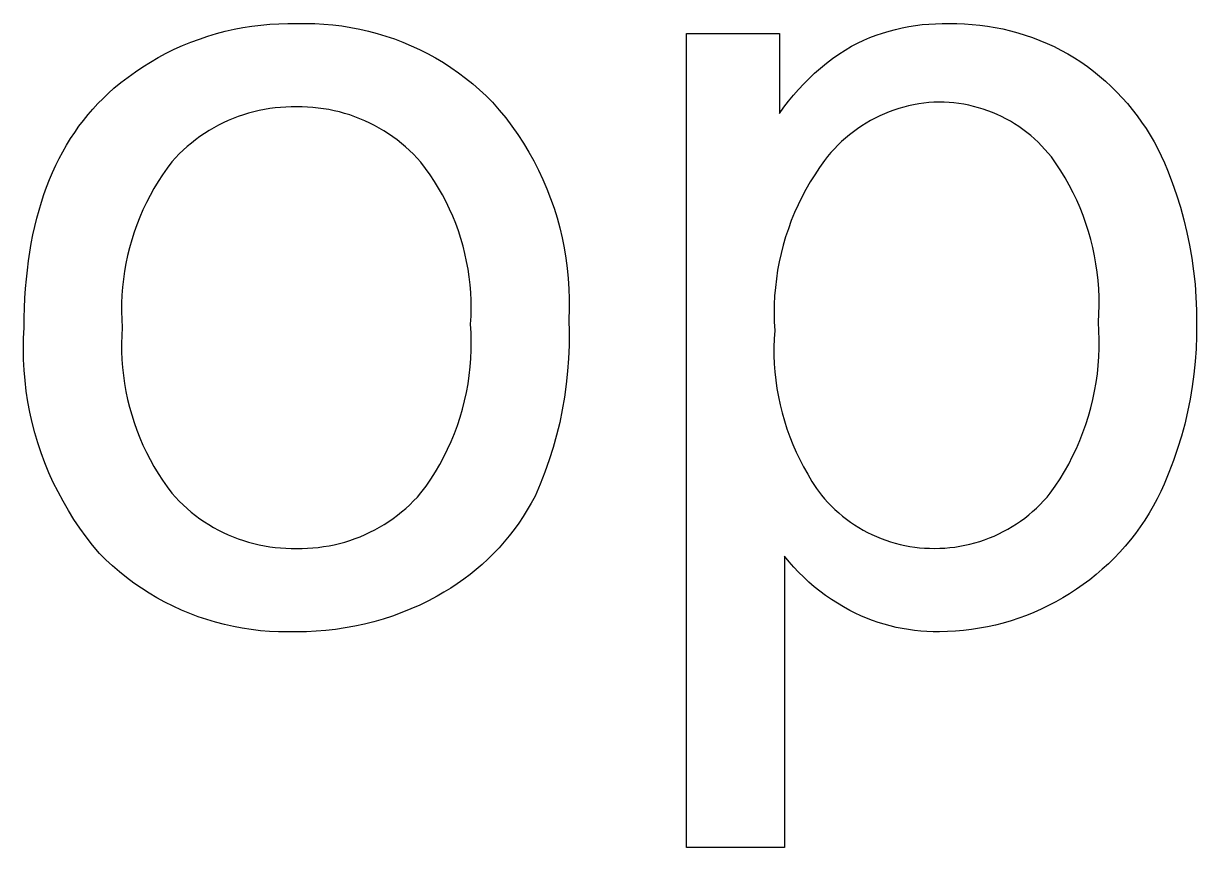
# Model space of a CAD drawing. Header units: millimetres. Extents: x 373 to 3451, y -552 to 1598.
# Drawn here: x 2629.3 to 2660.01, y -422.33 to -400.75 of the extents above; entities that cross this region are included whole.
import ezdxf

# ---------------------------------------------------------------- set-up
doc = ezdxf.new("R2010")
doc.units = ezdxf.units.MM
doc.header["$MEASUREMENT"] = 0
doc.layers.add('Domyślny', color=7, linetype='Continuous', true_color=0x000000)

msp = doc.modelspace()

# ---------------------------------------------------------------- linework, layer by layer
at = {"layer": 'Domyślny'}
for p, q in [((2634.129, -401.086), (2634.356, -401.018)), ((2634.356, -401.018), (2634.584, -400.958)), ((2634.584, -400.958), (2634.814, -400.906)), ((2634.814, -400.906), (2635.046, -400.861)), ((2635.046, -400.861), (2635.279, -400.825)), ((2635.279, -400.825), (2635.513, -400.796)), ((2635.513, -400.796), (2635.748, -400.774)), ((2635.748, -400.774), (2635.983, -400.761)), ((2635.983, -400.761), (2636.219, -400.756)), ((2636.219, -400.756), (2636.455, -400.758)), ((2636.455, -400.758), (2636.692, -400.754)), ((2636.692, -400.754), (2636.929, -400.758)), ((2636.929, -400.758), (2637.166, -400.77)), ((2637.166, -400.77), (2637.402, -400.791)), ((2637.402, -400.791), (2637.637, -400.819)), ((2637.637, -400.819), (2637.871, -400.856)), ((2637.871, -400.856), (2638.104, -400.901)), ((2638.104, -400.901), (2638.335, -400.954)), ((2638.335, -400.954), (2638.564, -401.015)), ((2638.564, -401.015), (2638.791, -401.084)), ((2646.655, -422.329), (2646.655, -401.015)), ((2646.655, -401.015), (2649.095, -401.015)), ((2649.095, -401.015), (2649.095, -403.111)), ((2651.625, -401.062), (2651.792, -401.005)), ((2651.792, -401.005), (2651.961, -400.954)), ((2651.961, -400.954), (2652.131, -400.908)), ((2652.131, -400.908), (2652.303, -400.868)), ((2652.303, -400.868), (2652.476, -400.835)), ((2652.476, -400.835), (2652.65, -400.807)), ((2652.65, -400.807), (2652.825, -400.785)), ((2652.825, -400.785), (2653, -400.769)), ((2653, -400.769), (2653.176, -400.76)), ((2653.176, -400.76), (2653.352, -400.756)), ((2653.352, -400.756), (2653.529, -400.758)), ((2653.529, -400.758), (2653.732, -400.758)), ((2653.732, -400.758), (2653.934, -400.764)), ((2653.934, -400.764), (2654.137, -400.777)), ((2654.137, -400.777), (2654.339, -400.797)), ((2654.339, -400.797), (2654.54, -400.824)), ((2654.54, -400.824), (2654.74, -400.857)), ((2654.74, -400.857), (2654.939, -400.898)), ((2654.939, -400.898), (2655.137, -400.944)), ((2655.137, -400.944), (2655.333, -400.998)), ((2655.333, -400.998), (2655.527, -401.058)), ((2633.251, -401.43), (2633.466, -401.333)), ((2633.466, -401.333), (2633.685, -401.243)), ((2633.685, -401.243), (2633.906, -401.161)), ((2633.906, -401.161), (2634.129, -401.086)), ((2638.791, -401.084), (2639.015, -401.16)), ((2639.015, -401.16), (2639.237, -401.245)), ((2639.237, -401.245), (2639.455, -401.337)), ((2650.981, -401.346), (2651.138, -401.267)), ((2651.138, -401.267), (2651.298, -401.193)), ((2651.298, -401.193), (2651.461, -401.125)), ((2651.461, -401.125), (2651.625, -401.062)), ((2655.527, -401.058), (2655.718, -401.124)), ((2655.718, -401.124), (2655.908, -401.197)), ((2655.908, -401.197), (2656.095, -401.276)), ((2656.095, -401.276), (2656.279, -401.361)), ((2632.831, -401.645), (2633.039, -401.534)), ((2633.039, -401.534), (2633.251, -401.43)), ((2639.455, -401.337), (2639.67, -401.437)), ((2639.67, -401.437), (2639.881, -401.544)), ((2639.881, -401.544), (2640.089, -401.658)), ((2650.478, -401.675), (2650.642, -401.56)), ((2650.642, -401.56), (2650.809, -401.45)), ((2650.809, -401.45), (2650.981, -401.346)), ((2656.279, -401.361), (2656.46, -401.452)), ((2656.46, -401.452), (2656.638, -401.55)), ((2656.638, -401.55), (2656.813, -401.653)), ((2632.231, -402.019), (2632.427, -401.888)), ((2632.427, -401.888), (2632.627, -401.763)), ((2632.627, -401.763), (2632.831, -401.645)), ((2640.089, -401.658), (2640.293, -401.779)), ((2640.293, -401.779), (2640.492, -401.908)), ((2640.492, -401.908), (2640.686, -402.043)), ((2650.012, -402.055), (2650.163, -401.923)), ((2650.163, -401.923), (2650.319, -401.797)), ((2650.319, -401.797), (2650.478, -401.675)), ((2656.813, -401.653), (2656.984, -401.762)), ((2656.984, -401.762), (2657.151, -401.88)), ((2657.151, -401.88), (2657.314, -402.004)), ((2631.852, -402.301), (2632.039, -402.157)), ((2632.039, -402.157), (2632.231, -402.019)), ((2640.686, -402.043), (2640.876, -402.185)), ((2640.876, -402.185), (2641.061, -402.334)), ((2649.725, -402.334), (2649.866, -402.192)), ((2649.866, -402.192), (2650.012, -402.055)), ((2657.314, -402.004), (2657.473, -402.133)), ((2657.473, -402.133), (2657.627, -402.266)), ((2631.526, -402.581), (2631.67, -402.451)), ((2631.67, -402.451), (2631.852, -402.301)), ((2641.061, -402.334), (2641.24, -402.489)), ((2641.24, -402.489), (2641.414, -402.65)), ((2649.457, -402.632), (2649.588, -402.481)), ((2649.588, -402.481), (2649.725, -402.334)), ((2657.627, -402.266), (2657.777, -402.406)), ((2657.777, -402.406), (2657.922, -402.549)), ((2657.922, -402.549), (2658.062, -402.698)), ((2631.12, -402.995), (2631.251, -402.853)), ((2631.251, -402.853), (2631.386, -402.715)), ((2631.386, -402.715), (2631.526, -402.581)), ((2641.414, -402.65), (2641.582, -402.817)), ((2641.582, -402.817), (2641.758, -403.02)), ((2649.21, -402.947), (2649.331, -402.787)), ((2649.331, -402.787), (2649.457, -402.632)), ((2652.736, -402.861), (2652.604, -402.884)), ((2652.869, -402.842), (2652.736, -402.861)), ((2653.002, -402.827), (2652.869, -402.842)), ((2653.136, -402.818), (2653.002, -402.827)), ((2653.27, -402.813), (2653.136, -402.818)), ((2653.4, -402.815), (2653.27, -402.813)), ((2653.53, -402.822), (2653.4, -402.815)), ((2653.66, -402.834), (2653.53, -402.822)), ((2653.789, -402.85), (2653.66, -402.834)), ((2653.918, -402.871), (2653.789, -402.85)), ((2658.062, -402.698), (2658.198, -402.851)), ((2658.198, -402.851), (2658.328, -403.009)), ((2630.872, -403.292), (2630.994, -403.141)), ((2630.994, -403.141), (2631.12, -402.995)), ((2635.059, -403.145), (2634.925, -403.191)), ((2635.195, -403.103), (2635.059, -403.145)), ((2635.332, -403.067), (2635.195, -403.103)), ((2635.47, -403.034), (2635.332, -403.067)), ((2635.609, -403.007), (2635.47, -403.034)), ((2635.749, -402.984), (2635.609, -403.007)), ((2635.889, -402.966), (2635.749, -402.984)), ((2636.03, -402.953), (2635.889, -402.966)), ((2636.172, -402.944), (2636.03, -402.953)), ((2636.314, -402.94), (2636.172, -402.944)), ((2636.455, -402.941), (2636.314, -402.94)), ((2636.596, -402.941), (2636.455, -402.941)), ((2636.737, -402.945), (2636.596, -402.941)), ((2636.878, -402.954), (2636.737, -402.945)), ((2637.018, -402.968), (2636.878, -402.954)), ((2637.158, -402.987), (2637.018, -402.968)), ((2637.297, -403.01), (2637.158, -402.987)), ((2637.435, -403.038), (2637.297, -403.01)), ((2637.573, -403.071), (2637.435, -403.038)), ((2637.709, -403.108), (2637.573, -403.071)), ((2637.843, -403.15), (2637.709, -403.108)), ((2637.977, -403.196), (2637.843, -403.15)), ((2641.758, -403.02), (2641.928, -403.229)), ((2649.095, -403.111), (2649.21, -402.947)), ((2651.715, -403.175), (2651.595, -403.233)), ((2651.837, -403.12), (2651.715, -403.175)), ((2651.962, -403.07), (2651.837, -403.12)), ((2652.087, -403.024), (2651.962, -403.07)), ((2652.215, -402.982), (2652.087, -403.024)), ((2652.344, -402.945), (2652.215, -402.982)), ((2652.473, -402.912), (2652.344, -402.945)), ((2652.604, -402.884), (2652.473, -402.912)), ((2654.045, -402.896), (2653.918, -402.871)), ((2654.172, -402.926), (2654.045, -402.896)), ((2654.298, -402.96), (2654.172, -402.926)), ((2654.422, -402.998), (2654.298, -402.96)), ((2654.546, -403.041), (2654.422, -402.998)), ((2654.667, -403.088), (2654.546, -403.041)), ((2654.787, -403.139), (2654.667, -403.088)), ((2654.905, -403.194), (2654.787, -403.139)), ((2658.328, -403.009), (2658.452, -403.171)), ((2658.452, -403.171), (2658.572, -403.337)), ((2630.643, -403.607), (2630.755, -403.447)), ((2630.755, -403.447), (2630.872, -403.292)), ((2634.406, -403.419), (2634.282, -403.486)), ((2634.533, -403.355), (2634.406, -403.419)), ((2634.662, -403.296), (2634.533, -403.355)), ((2634.793, -403.241), (2634.662, -403.296)), ((2634.925, -403.191), (2634.793, -403.241)), ((2638.108, -403.247), (2637.977, -403.196)), ((2638.238, -403.302), (2638.108, -403.247)), ((2638.366, -403.362), (2638.238, -403.302)), ((2638.492, -403.425), (2638.366, -403.362)), ((2638.615, -403.493), (2638.492, -403.425)), ((2641.928, -403.229), (2642.089, -403.444)), ((2642.089, -403.444), (2642.244, -403.664)), ((2651.247, -403.434), (2651.136, -403.509)), ((2651.36, -403.363), (2651.247, -403.434)), ((2651.476, -403.296), (2651.36, -403.363)), ((2651.595, -403.233), (2651.476, -403.296)), ((2655.021, -403.253), (2654.905, -403.194)), ((2655.135, -403.316), (2655.021, -403.253)), ((2655.246, -403.383), (2655.135, -403.316)), ((2655.356, -403.454), (2655.246, -403.383)), ((2655.462, -403.529), (2655.356, -403.454)), ((2658.572, -403.337), (2658.686, -403.506)), ((2630.431, -403.938), (2630.535, -403.77)), ((2630.535, -403.77), (2630.643, -403.607)), ((2633.923, -403.714), (2633.808, -403.798)), ((2634.04, -403.634), (2633.923, -403.714)), ((2634.16, -403.558), (2634.04, -403.634)), ((2634.282, -403.486), (2634.16, -403.558)), ((2638.736, -403.565), (2638.615, -403.493)), ((2638.855, -403.641), (2638.736, -403.565)), ((2638.971, -403.721), (2638.855, -403.641)), ((2639.085, -403.805), (2638.971, -403.721)), ((2642.244, -403.664), (2642.39, -403.889)), ((2650.819, -403.756), (2650.719, -403.846)), ((2650.921, -403.67), (2650.819, -403.756)), ((2651.027, -403.588), (2650.921, -403.67)), ((2651.136, -403.509), (2651.027, -403.588)), ((2655.566, -403.607), (2655.462, -403.529)), ((2655.668, -403.689), (2655.566, -403.607)), ((2655.766, -403.775), (2655.668, -403.689)), ((2655.861, -403.864), (2655.766, -403.775)), ((2658.686, -403.506), (2658.794, -403.68)), ((2658.794, -403.68), (2658.896, -403.857)), ((2630.333, -404.111), (2630.431, -403.938)), ((2633.483, -404.071), (2633.381, -404.17)), ((2633.589, -403.977), (2633.483, -404.071)), ((2633.697, -403.885), (2633.589, -403.977)), ((2633.808, -403.798), (2633.697, -403.885)), ((2639.195, -403.893), (2639.085, -403.805)), ((2639.303, -403.984), (2639.195, -403.893)), ((2639.407, -404.079), (2639.303, -403.984)), ((2639.508, -404.177), (2639.407, -404.079)), ((2642.39, -403.889), (2642.529, -404.12)), ((2650.529, -404.035), (2650.439, -404.134)), ((2650.623, -403.939), (2650.529, -404.035)), ((2650.719, -403.846), (2650.623, -403.939)), ((2655.953, -403.956), (2655.861, -403.864)), ((2656.042, -404.051), (2655.953, -403.956)), ((2656.128, -404.149), (2656.042, -404.051)), ((2658.896, -403.857), (2658.993, -404.037)), ((2658.993, -404.037), (2659.083, -404.22)), ((2630.149, -404.468), (2630.239, -404.287)), ((2630.239, -404.287), (2630.333, -404.111)), ((2633.187, -404.376), (2633.061, -404.545)), ((2633.282, -404.271), (2633.187, -404.376)), ((2633.381, -404.17), (2633.282, -404.271)), ((2639.606, -404.279), (2639.508, -404.177)), ((2639.7, -404.383), (2639.606, -404.279)), ((2639.826, -404.548), (2639.7, -404.383)), ((2642.529, -404.12), (2642.66, -404.354)), ((2642.66, -404.354), (2642.783, -404.594)), ((2650.27, -404.342), (2650.139, -404.525)), ((2650.353, -404.237), (2650.27, -404.342)), ((2650.439, -404.134), (2650.353, -404.237)), ((2656.21, -404.25), (2656.128, -404.149)), ((2656.336, -404.429), (2656.21, -404.25)), ((2659.083, -404.22), (2659.167, -404.406)), ((2629.984, -404.843), (2630.064, -404.653)), ((2630.064, -404.653), (2630.149, -404.468)), ((2633.061, -404.545), (2632.941, -404.717)), ((2639.945, -404.716), (2639.826, -404.548)), ((2642.783, -404.594), (2642.897, -404.837)), ((2650.014, -404.713), (2649.895, -404.904)), ((2650.139, -404.525), (2650.014, -404.713)), ((2656.455, -404.612), (2656.336, -404.429)), ((2656.569, -404.799), (2656.455, -404.612)), ((2659.167, -404.406), (2659.245, -404.595)), ((2659.245, -404.595), (2659.369, -404.914)), ((2629.908, -405.036), (2629.984, -404.843)), ((2632.826, -404.894), (2632.718, -405.074)), ((2632.941, -404.717), (2632.826, -404.894)), ((2640.059, -404.888), (2639.945, -404.716)), ((2640.167, -405.064), (2640.059, -404.888)), ((2642.897, -404.837), (2643.003, -405.084)), ((2649.895, -404.904), (2649.783, -405.1)), ((2656.676, -404.989), (2656.569, -404.799)), ((2656.777, -405.184), (2656.676, -404.989)), ((2659.369, -404.914), (2659.483, -405.237)), ((2629.771, -405.437), (2629.837, -405.234)), ((2629.837, -405.234), (2629.908, -405.036)), ((2632.615, -405.258), (2632.519, -405.445)), ((2632.718, -405.074), (2632.615, -405.258)), ((2640.27, -405.243), (2640.167, -405.064)), ((2640.366, -405.426), (2640.27, -405.243)), ((2643.003, -405.084), (2643.101, -405.335)), ((2649.677, -405.299), (2649.578, -405.501)), ((2649.783, -405.1), (2649.677, -405.299)), ((2656.871, -405.381), (2656.777, -405.184)), ((2659.483, -405.237), (2659.586, -405.564)), ((2629.709, -405.643), (2629.771, -405.437)), ((2632.519, -405.445), (2632.429, -405.635)), ((2640.455, -405.612), (2640.366, -405.426)), ((2640.539, -405.801), (2640.455, -405.612)), ((2643.101, -405.335), (2643.19, -405.589)), ((2643.19, -405.589), (2643.27, -405.845)), ((2649.578, -405.501), (2649.486, -405.707)), ((2656.959, -405.581), (2656.871, -405.381)), ((2657.039, -405.785), (2656.959, -405.581)), ((2659.586, -405.564), (2659.677, -405.894)), ((2629.599, -406.069), (2629.651, -405.854)), ((2629.651, -405.854), (2629.709, -405.643)), ((2632.346, -405.828), (2632.269, -406.024)), ((2632.429, -405.635), (2632.346, -405.828)), ((2640.616, -405.992), (2640.539, -405.801)), ((2643.27, -405.845), (2643.341, -406.105)), ((2649.401, -405.916), (2649.324, -406.127)), ((2649.486, -405.707), (2649.401, -405.916)), ((2657.113, -405.99), (2657.039, -405.785)), ((2659.677, -405.894), (2659.758, -406.226)), ((2629.55, -406.289), (2629.599, -406.069)), ((2632.198, -406.222), (2632.135, -406.423)), ((2632.269, -406.024), (2632.198, -406.222)), ((2640.687, -406.186), (2640.616, -405.992)), ((2640.751, -406.383), (2640.687, -406.186)), ((2643.341, -406.105), (2643.403, -406.366)), ((2649.324, -406.127), (2649.253, -406.341)), ((2657.18, -406.199), (2657.113, -405.99)), ((2657.24, -406.409), (2657.18, -406.199)), ((2659.758, -406.226), (2659.828, -406.562)), ((2629.468, -406.741), (2629.507, -406.513)), ((2629.507, -406.513), (2629.55, -406.289)), ((2632.135, -406.423), (2632.078, -406.625)), ((2640.808, -406.581), (2640.751, -406.383)), ((2643.403, -406.366), (2643.457, -406.63)), ((2649.253, -406.341), (2649.19, -406.557)), ((2657.292, -406.621), (2657.24, -406.409)), ((2629.433, -406.973), (2629.468, -406.741)), ((2632.028, -406.83), (2631.984, -407.036)), ((2632.078, -406.625), (2632.028, -406.83)), ((2640.859, -406.781), (2640.808, -406.581)), ((2640.902, -406.983), (2640.859, -406.781)), ((2643.457, -406.63), (2643.501, -406.895)), ((2649.133, -406.776), (2649.085, -406.996)), ((2649.19, -406.557), (2649.133, -406.776)), ((2657.338, -406.835), (2657.292, -406.621)), ((2657.376, -407.05), (2657.338, -406.835)), ((2659.828, -406.562), (2659.886, -406.899)), ((2629.404, -407.209), (2629.433, -406.973)), ((2631.984, -407.036), (2631.948, -407.243)), ((2640.939, -407.186), (2640.902, -406.983)), ((2643.501, -406.895), (2643.536, -407.162)), ((2643.536, -407.162), (2643.562, -407.429)), ((2649.085, -406.996), (2649.044, -407.217)), ((2657.408, -407.267), (2657.376, -407.05)), ((2659.886, -406.899), (2659.933, -407.238)), ((2629.358, -407.695), (2629.378, -407.45)), ((2629.378, -407.45), (2629.404, -407.209)), ((2631.918, -407.451), (2631.896, -407.66)), ((2631.948, -407.243), (2631.918, -407.451)), ((2640.97, -407.39), (2640.939, -407.186)), ((2640.993, -407.596), (2640.97, -407.39)), ((2643.562, -407.429), (2643.579, -407.698)), ((2649.01, -407.44), (2648.984, -407.664)), ((2649.044, -407.217), (2649.01, -407.44)), ((2657.431, -407.484), (2657.408, -407.267)), ((2659.933, -407.238), (2659.969, -407.579)), ((2629.342, -407.945), (2629.358, -407.695)), ((2631.896, -407.66), (2631.881, -407.87)), ((2641.009, -407.801), (2640.993, -407.596)), ((2643.579, -407.698), (2643.586, -407.967)), ((2648.984, -407.664), (2648.965, -407.888)), ((2657.448, -407.702), (2657.431, -407.484)), ((2657.457, -407.921), (2657.448, -407.702)), ((2659.969, -407.579), (2659.994, -407.92)), ((2629.33, -408.199), (2629.342, -407.945)), ((2631.872, -408.08), (2631.871, -408.291)), ((2631.881, -407.87), (2631.872, -408.08)), ((2641.019, -408.008), (2641.009, -407.801)), ((2641.021, -408.214), (2641.019, -408.008)), ((2643.586, -407.967), (2643.584, -408.236)), ((2648.965, -407.888), (2648.954, -408.113)), ((2657.459, -408.14), (2657.457, -407.921)), ((2659.994, -407.92), (2660.007, -408.262)), ((2629.323, -408.457), (2629.33, -408.199)), ((2631.871, -408.291), (2631.876, -408.501)), ((2641.017, -408.421), (2641.021, -408.214)), ((2643.584, -408.236), (2643.574, -408.504)), ((2648.954, -408.113), (2648.95, -408.339)), ((2648.95, -408.339), (2648.955, -408.564)), ((2657.441, -408.577), (2657.454, -408.358)), ((2657.454, -408.358), (2657.459, -408.14)), ((2660.007, -408.262), (2660.009, -408.605)), ((2629.321, -408.719), (2629.323, -408.457)), ((2631.876, -408.501), (2631.889, -408.711)), ((2641.005, -408.627), (2641.017, -408.421)), ((2641.019, -408.851), (2641.005, -408.627)), ((2643.574, -408.504), (2643.584, -408.844)), ((2648.955, -408.564), (2648.966, -408.789)), ((2657.455, -408.802), (2657.441, -408.577)), ((2660.009, -408.605), (2660.008, -408.937)), ((2629.302, -409.274), (2629.307, -408.996)), ((2629.307, -408.996), (2629.321, -408.719)), ((2631.876, -408.921), (2631.871, -409.132)), ((2631.889, -408.711), (2631.876, -408.921)), ((2641.025, -409.075), (2641.019, -408.851)), ((2643.584, -408.844), (2643.583, -409.183)), ((2648.952, -409.007), (2648.946, -409.225)), ((2648.966, -408.789), (2648.952, -409.007)), ((2657.462, -409.028), (2657.455, -408.802)), ((2660.008, -408.937), (2659.997, -409.27)), ((2629.307, -409.552), (2629.302, -409.274)), ((2631.871, -409.132), (2631.872, -409.343)), ((2641.014, -409.523), (2641.023, -409.299)), ((2641.023, -409.299), (2641.025, -409.075)), ((2643.583, -409.183), (2643.57, -409.522)), ((2648.946, -409.225), (2648.947, -409.443)), ((2657.453, -409.48), (2657.461, -409.254)), ((2657.461, -409.254), (2657.462, -409.028)), ((2659.997, -409.27), (2659.975, -409.602)), ((2629.321, -409.829), (2629.307, -409.552)), ((2631.872, -409.343), (2631.881, -409.553)), ((2631.881, -409.553), (2631.896, -409.763)), ((2640.997, -409.747), (2641.014, -409.523)), ((2643.57, -409.522), (2643.546, -409.861)), ((2648.947, -409.443), (2648.955, -409.661)), ((2657.436, -409.706), (2657.453, -409.48)), ((2659.975, -409.602), (2659.942, -409.933)), ((2629.344, -410.106), (2629.321, -409.829)), ((2631.896, -409.763), (2631.919, -409.973)), ((2640.971, -409.97), (2640.997, -409.747)), ((2643.546, -409.861), (2643.511, -410.198)), ((2648.955, -409.661), (2648.971, -409.878)), ((2648.971, -409.878), (2648.994, -410.095)), ((2657.381, -410.155), (2657.413, -409.931)), ((2657.413, -409.931), (2657.436, -409.706)), ((2629.377, -410.382), (2629.344, -410.106)), ((2631.919, -409.973), (2631.948, -410.182)), ((2631.948, -410.182), (2631.985, -410.389)), ((2640.898, -410.412), (2640.939, -410.192)), ((2640.939, -410.192), (2640.971, -409.97)), ((2643.511, -410.198), (2643.465, -410.535)), ((2648.994, -410.095), (2649.025, -410.311)), ((2657.342, -410.378), (2657.381, -410.155)), ((2659.942, -409.933), (2659.897, -410.263)), ((2629.419, -410.656), (2629.377, -410.382)), ((2631.985, -410.389), (2632.028, -410.596)), ((2640.85, -410.631), (2640.898, -410.412)), ((2643.465, -410.535), (2643.407, -410.869)), ((2649.025, -410.311), (2649.062, -410.526)), ((2649.062, -410.526), (2649.108, -410.739)), ((2657.296, -410.599), (2657.342, -410.378)), ((2659.897, -410.263), (2659.842, -410.592)), ((2629.471, -410.929), (2629.419, -410.656)), ((2632.028, -410.596), (2632.078, -410.8)), ((2632.078, -410.8), (2632.135, -411.003)), ((2640.731, -411.064), (2640.794, -410.849)), ((2640.794, -410.849), (2640.85, -410.631)), ((2649.108, -410.739), (2649.16, -410.951)), ((2657.181, -411.036), (2657.242, -410.818)), ((2657.242, -410.818), (2657.296, -410.599)), ((2659.842, -410.592), (2659.776, -410.918)), ((2629.531, -411.201), (2629.471, -410.929)), ((2632.135, -411.003), (2632.199, -411.204)), ((2640.66, -411.277), (2640.731, -411.064)), ((2643.407, -410.869), (2643.338, -411.201)), ((2649.16, -410.951), (2649.219, -411.161)), ((2649.219, -411.161), (2649.286, -411.369)), ((2657.112, -411.252), (2657.181, -411.036)), ((2659.776, -410.918), (2659.7, -411.242)), ((2629.601, -411.469), (2629.531, -411.201)), ((2632.199, -411.204), (2632.269, -411.403)), ((2632.269, -411.403), (2632.346, -411.599)), ((2640.582, -411.487), (2640.66, -411.277)), ((2643.338, -411.201), (2643.257, -411.531)), ((2649.286, -411.369), (2649.36, -411.574)), ((2656.953, -411.675), (2657.036, -411.465)), ((2657.036, -411.465), (2657.112, -411.252)), ((2659.7, -411.242), (2659.612, -411.563)), ((2629.68, -411.736), (2629.601, -411.469)), ((2629.768, -411.999), (2629.68, -411.736)), ((2632.346, -411.599), (2632.43, -411.792)), ((2640.405, -411.899), (2640.497, -411.695)), ((2640.497, -411.695), (2640.582, -411.487)), ((2643.257, -411.531), (2643.166, -411.858)), ((2649.36, -411.574), (2649.44, -411.776)), ((2656.863, -411.882), (2656.953, -411.675)), ((2659.612, -411.563), (2659.514, -411.881)), ((2629.864, -412.26), (2629.768, -411.999)), ((2632.43, -411.792), (2632.519, -411.983)), ((2632.519, -411.983), (2632.616, -412.171)), ((2640.306, -412.1), (2640.405, -411.899)), ((2643.166, -411.858), (2643.064, -412.182)), ((2649.44, -411.776), (2649.527, -411.976)), ((2649.527, -411.976), (2649.622, -412.173)), ((2656.766, -412.087), (2656.863, -411.882)), ((2659.514, -411.881), (2659.406, -412.196)), ((2629.97, -412.517), (2629.864, -412.26)), ((2632.616, -412.171), (2632.718, -412.355)), ((2632.718, -412.355), (2632.826, -412.535)), ((2640.086, -412.491), (2640.199, -412.298)), ((2640.199, -412.298), (2640.306, -412.1)), ((2643.064, -412.182), (2642.951, -412.502)), ((2649.622, -412.173), (2649.722, -412.366)), ((2649.722, -412.366), (2649.83, -412.556)), ((2656.552, -412.485), (2656.662, -412.288)), ((2656.662, -412.288), (2656.766, -412.087)), ((2659.406, -412.196), (2659.287, -412.507)), ((2630.084, -412.77), (2629.97, -412.517)), ((2632.826, -412.535), (2632.941, -412.712)), ((2639.84, -412.867), (2639.966, -412.681)), ((2639.966, -412.681), (2640.086, -412.491)), ((2642.951, -412.502), (2642.827, -412.818)), ((2649.83, -412.556), (2649.943, -412.742)), ((2656.311, -412.867), (2656.435, -412.678)), ((2656.435, -412.678), (2656.552, -412.485)), ((2659.287, -412.507), (2659.158, -412.814)), ((2630.207, -413.019), (2630.084, -412.77)), ((2632.941, -412.712), (2633.061, -412.886)), ((2633.061, -412.886), (2633.187, -413.054)), ((2639.707, -413.047), (2639.84, -412.867)), ((2642.827, -412.818), (2642.693, -413.13)), ((2649.943, -412.742), (2650.063, -412.925)), ((2650.063, -412.925), (2650.189, -413.103)), ((2656.181, -413.052), (2656.311, -412.867)), ((2659.158, -412.814), (2659.07, -413.008)), ((2630.338, -413.264), (2630.207, -413.019)), ((2630.477, -413.505), (2630.338, -413.264)), ((2633.187, -413.054), (2633.282, -413.16)), ((2633.282, -413.16), (2633.381, -413.262)), ((2633.381, -413.262), (2633.483, -413.361)), ((2639.414, -413.354), (2639.516, -413.255)), ((2639.516, -413.255), (2639.613, -413.153)), ((2639.613, -413.153), (2639.707, -413.047)), ((2642.693, -413.13), (2642.595, -413.312)), ((2650.189, -413.103), (2650.273, -413.202)), ((2650.273, -413.202), (2650.361, -413.298)), ((2650.361, -413.298), (2650.452, -413.392)), ((2655.914, -413.35), (2656.006, -413.254)), ((2656.006, -413.254), (2656.095, -413.155)), ((2656.095, -413.155), (2656.181, -413.052)), ((2658.975, -413.2), (2658.874, -413.388)), ((2659.07, -413.008), (2658.975, -413.2)), ((2630.624, -413.74), (2630.477, -413.505)), ((2633.483, -413.361), (2633.588, -413.456)), ((2633.588, -413.456), (2633.696, -413.548)), ((2633.696, -413.548), (2633.807, -413.636)), ((2639.092, -413.63), (2639.202, -413.541)), ((2639.202, -413.541), (2639.31, -413.45)), ((2639.31, -413.45), (2639.414, -413.354)), ((2642.491, -413.49), (2642.381, -413.665)), ((2642.595, -413.312), (2642.491, -413.49)), ((2650.452, -413.392), (2650.545, -413.482)), ((2650.545, -413.482), (2650.642, -413.569)), ((2650.642, -413.569), (2650.742, -413.652)), ((2655.617, -413.619), (2655.719, -413.533)), ((2655.719, -413.533), (2655.818, -413.444)), ((2655.818, -413.444), (2655.914, -413.35)), ((2658.767, -413.573), (2658.654, -413.754)), ((2658.874, -413.388), (2658.767, -413.573)), ((2630.779, -413.97), (2630.624, -413.74)), ((2633.807, -413.636), (2633.922, -413.72)), ((2633.922, -413.72), (2634.039, -413.8)), ((2634.039, -413.8), (2634.158, -413.876)), ((2634.158, -413.876), (2634.28, -413.948)), ((2638.621, -413.943), (2638.743, -413.871)), ((2638.743, -413.871), (2638.862, -413.794)), ((2638.862, -413.794), (2638.978, -413.714)), ((2638.978, -413.714), (2639.092, -413.63)), ((2642.266, -413.837), (2642.145, -414.004)), ((2642.381, -413.665), (2642.266, -413.837)), ((2650.742, -413.652), (2650.845, -413.732)), ((2650.845, -413.732), (2650.95, -413.809)), ((2650.95, -413.809), (2651.058, -413.882)), ((2651.058, -413.882), (2651.168, -413.951)), ((2655.182, -413.928), (2655.295, -413.857)), ((2655.295, -413.857), (2655.405, -413.781)), ((2655.405, -413.781), (2655.512, -413.702)), ((2655.512, -413.702), (2655.617, -413.619)), ((2658.654, -413.754), (2658.534, -413.931)), ((2630.942, -414.196), (2630.779, -413.97)), ((2631.112, -414.415), (2630.942, -414.196)), ((2634.28, -413.948), (2634.405, -414.016)), ((2634.405, -414.016), (2634.532, -414.08)), ((2634.532, -414.08), (2634.661, -414.14)), ((2634.661, -414.14), (2634.791, -414.195)), ((2634.791, -414.195), (2634.924, -414.245)), ((2637.981, -414.242), (2638.113, -414.191)), ((2638.113, -414.191), (2638.243, -414.136)), ((2638.243, -414.136), (2638.372, -414.076)), ((2638.372, -414.076), (2638.498, -414.012)), ((2638.498, -414.012), (2638.621, -413.943)), ((2642.018, -414.168), (2641.887, -414.327)), ((2642.145, -414.004), (2642.018, -414.168)), ((2651.168, -413.951), (2651.281, -414.016)), ((2651.281, -414.016), (2651.396, -414.078)), ((2651.396, -414.078), (2651.512, -414.135)), ((2651.512, -414.135), (2651.631, -414.188)), ((2651.631, -414.188), (2651.752, -414.238)), ((2654.46, -414.272), (2654.585, -414.225)), ((2654.585, -414.225), (2654.709, -414.174)), ((2654.709, -414.174), (2654.83, -414.119)), ((2654.83, -414.119), (2654.95, -414.059)), ((2654.95, -414.059), (2655.067, -413.996)), ((2655.067, -413.996), (2655.182, -413.928)), ((2658.409, -414.104), (2658.278, -414.272)), ((2658.534, -413.931), (2658.409, -414.104)), ((2631.29, -414.628), (2631.112, -414.415)), ((2634.924, -414.245), (2635.058, -414.292)), ((2635.058, -414.292), (2635.194, -414.333)), ((2635.194, -414.333), (2635.331, -414.37)), ((2635.331, -414.37), (2635.469, -414.403)), ((2635.469, -414.403), (2635.608, -414.43)), ((2635.608, -414.43), (2635.748, -414.453)), ((2635.748, -414.453), (2635.889, -414.472)), ((2635.889, -414.472), (2636.03, -414.485)), ((2636.03, -414.485), (2636.172, -414.494)), ((2636.172, -414.494), (2636.313, -414.498)), ((2636.313, -414.498), (2636.455, -414.497)), ((2636.455, -414.497), (2636.597, -414.497)), ((2636.597, -414.497), (2636.738, -414.493)), ((2636.738, -414.493), (2636.879, -414.484)), ((2636.879, -414.484), (2637.02, -414.47)), ((2637.02, -414.47), (2637.16, -414.452)), ((2637.16, -414.452), (2637.3, -414.428)), ((2637.3, -414.428), (2637.438, -414.4)), ((2637.438, -414.4), (2637.576, -414.368)), ((2637.576, -414.368), (2637.713, -414.33)), ((2637.713, -414.33), (2637.848, -414.288)), ((2637.848, -414.288), (2637.981, -414.242)), ((2641.75, -414.481), (2641.607, -414.631)), ((2641.887, -414.327), (2641.75, -414.481)), ((2651.752, -414.238), (2651.874, -414.283)), ((2651.874, -414.283), (2651.997, -414.324)), ((2651.997, -414.324), (2652.122, -414.361)), ((2652.122, -414.361), (2652.248, -414.393)), ((2652.248, -414.393), (2652.375, -414.421)), ((2652.375, -414.421), (2652.503, -414.445)), ((2652.503, -414.445), (2652.632, -414.464)), ((2652.632, -414.464), (2652.761, -414.479)), ((2652.761, -414.479), (2652.891, -414.489)), ((2652.891, -414.489), (2653.021, -414.495)), ((2653.021, -414.495), (2653.151, -414.497)), ((2653.151, -414.497), (2653.285, -414.495)), ((2653.285, -414.495), (2653.418, -414.488)), ((2653.418, -414.488), (2653.551, -414.477)), ((2653.551, -414.477), (2653.684, -414.461)), ((2653.684, -414.461), (2653.816, -414.441)), ((2653.816, -414.441), (2653.947, -414.416)), ((2653.947, -414.416), (2654.077, -414.387)), ((2654.077, -414.387), (2654.206, -414.353)), ((2654.206, -414.353), (2654.334, -414.315)), ((2654.334, -414.315), (2654.46, -414.272)), ((2658.141, -414.437), (2657.999, -414.596)), ((2658.278, -414.272), (2658.141, -414.437)), ((2631.46, -414.796), (2631.29, -414.628)), ((2631.635, -414.958), (2631.46, -414.796)), ((2641.46, -414.777), (2641.309, -414.917)), ((2641.607, -414.631), (2641.46, -414.777)), ((2649.341, -414.847), (2649.223, -414.704)), ((2649.223, -414.704), (2649.223, -422.329)), ((2657.852, -414.751), (2657.7, -414.9)), ((2657.999, -414.596), (2657.852, -414.751)), ((2631.816, -415.113), (2631.635, -414.958)), ((2632.002, -415.262), (2631.816, -415.113)), ((2641.152, -415.052), (2640.992, -415.182)), ((2641.309, -414.917), (2641.152, -415.052)), ((2649.464, -414.987), (2649.341, -414.847)), ((2649.592, -415.122), (2649.464, -414.987)), ((2649.725, -415.253), (2649.592, -415.122)), ((2657.542, -415.045), (2657.38, -415.183)), ((2657.7, -414.9), (2657.542, -415.045)), ((2632.194, -415.404), (2632.002, -415.262)), ((2632.39, -415.54), (2632.194, -415.404)), ((2640.658, -415.425), (2640.485, -415.539)), ((2640.827, -415.306), (2640.658, -415.425)), ((2640.992, -415.182), (2640.827, -415.306)), ((2649.862, -415.379), (2649.725, -415.253)), ((2650.003, -415.501), (2649.862, -415.379)), ((2657.042, -415.445), (2656.867, -415.567)), ((2657.213, -415.317), (2657.042, -415.445)), ((2657.38, -415.183), (2657.213, -415.317)), ((2632.591, -415.669), (2632.39, -415.54)), ((2632.796, -415.79), (2632.591, -415.669)), ((2640.129, -415.748), (2639.903, -415.868)), ((2640.309, -415.646), (2640.129, -415.748)), ((2640.485, -415.539), (2640.309, -415.646)), ((2650.148, -415.617), (2650.003, -415.501)), ((2650.297, -415.728), (2650.148, -415.617)), ((2650.451, -415.834), (2650.297, -415.728)), ((2656.687, -415.683), (2656.507, -415.793)), ((2656.867, -415.567), (2656.687, -415.683)), ((2633.005, -415.905), (2632.796, -415.79)), ((2633.218, -416.012), (2633.005, -415.905)), ((2633.435, -416.111), (2633.218, -416.012)), ((2639.674, -415.98), (2639.44, -416.084)), ((2639.903, -415.868), (2639.674, -415.98)), ((2650.607, -415.934), (2650.451, -415.834)), ((2650.767, -416.03), (2650.607, -415.934)), ((2650.93, -416.119), (2650.767, -416.03)), ((2656.135, -415.996), (2655.944, -416.088)), ((2656.323, -415.898), (2656.135, -415.996)), ((2656.507, -415.793), (2656.323, -415.898)), ((2633.655, -416.203), (2633.435, -416.111)), ((2633.878, -416.287), (2633.655, -416.203)), ((2634.104, -416.363), (2633.878, -416.287)), ((2634.332, -416.432), (2634.104, -416.363)), ((2638.721, -416.347), (2638.476, -416.419)), ((2638.964, -416.268), (2638.721, -416.347)), ((2639.204, -416.18), (2638.964, -416.268)), ((2639.44, -416.084), (2639.204, -416.18)), ((2651.076, -416.192), (2650.93, -416.119)), ((2651.223, -416.261), (2651.076, -416.192)), ((2651.373, -416.325), (2651.223, -416.261)), ((2651.524, -416.383), (2651.373, -416.325)), ((2655.356, -416.326), (2655.154, -416.392)), ((2655.554, -416.253), (2655.356, -416.326)), ((2655.751, -416.174), (2655.554, -416.253)), ((2655.944, -416.088), (2655.751, -416.174)), ((2634.563, -416.492), (2634.332, -416.432)), ((2634.796, -416.544), (2634.563, -416.492)), ((2635.03, -416.588), (2634.796, -416.544)), ((2635.266, -416.624), (2635.03, -416.588)), ((2635.503, -416.652), (2635.266, -416.624)), ((2635.74, -416.671), (2635.503, -416.652)), ((2635.978, -416.683), (2635.74, -416.671)), ((2636.217, -416.685), (2635.978, -416.683)), ((2636.455, -416.68), (2636.217, -416.685)), ((2636.711, -416.678), (2636.455, -416.68)), ((2636.966, -416.667), (2636.711, -416.678)), ((2637.221, -416.647), (2636.966, -416.667)), ((2637.474, -416.618), (2637.221, -416.647)), ((2637.727, -416.581), (2637.474, -416.618)), ((2637.979, -416.536), (2637.727, -416.581)), ((2638.228, -416.481), (2637.979, -416.536)), ((2638.476, -416.419), (2638.228, -416.481)), ((2651.678, -416.436), (2651.524, -416.383)), ((2651.833, -416.485), (2651.678, -416.436)), ((2651.99, -416.528), (2651.833, -416.485)), ((2652.148, -416.566), (2651.99, -416.528)), ((2652.307, -416.598), (2652.148, -416.566)), ((2652.468, -416.625), (2652.307, -416.598)), ((2652.629, -416.647), (2652.468, -416.625)), ((2652.79, -416.663), (2652.629, -416.647)), ((2652.953, -416.674), (2652.79, -416.663)), ((2653.115, -416.68), (2652.953, -416.674)), ((2653.278, -416.68), (2653.115, -416.68)), ((2653.489, -416.676), (2653.278, -416.68)), ((2653.701, -416.664), (2653.489, -416.676)), ((2653.912, -416.646), (2653.701, -416.664)), ((2654.122, -416.621), (2653.912, -416.646)), ((2654.331, -416.589), (2654.122, -416.621)), ((2654.539, -416.55), (2654.331, -416.589)), ((2654.746, -416.504), (2654.539, -416.55)), ((2654.951, -416.451), (2654.746, -416.504)), ((2655.154, -416.392), (2654.951, -416.451)), ((2649.223, -422.329), (2646.655, -422.329))]:
    msp.add_line(p, q, dxfattribs=at)

doc.saveas('drawing.dxf')
